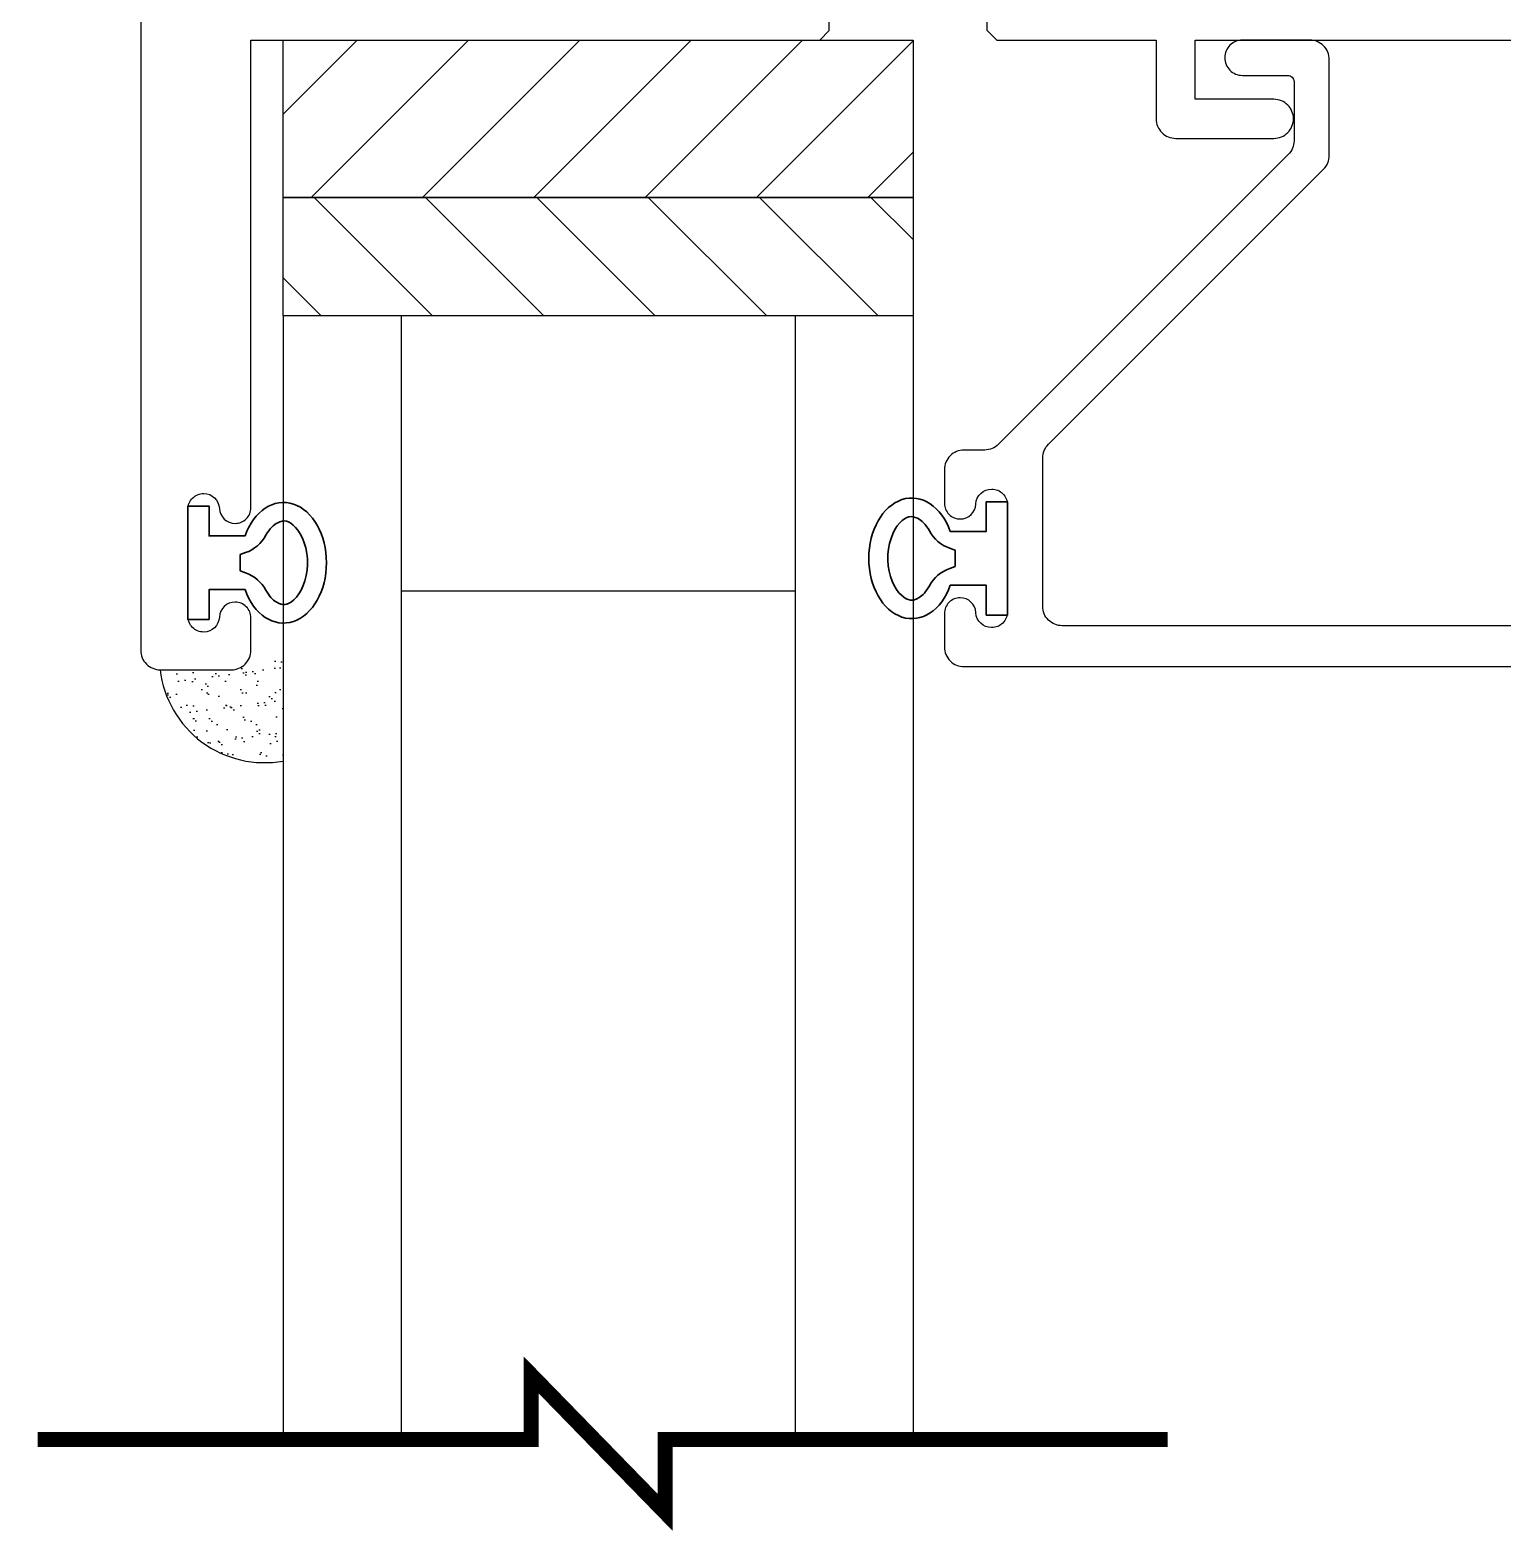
# Model space of a CAD drawing. Extents: x -26 to 91, y -47 to 75.
# Drawn here: x -4.231 to -1.893, y 62.77 to 65.154 of the extents above; entities that cross this region are included whole.
import ezdxf

# ---------------------------------------------------------------- set-up
doc = ezdxf.new("R2010")
doc.units = 0
doc.header["$MEASUREMENT"] = 0
doc.layers.get('0').update_dxf_attribs({"linetype": 'CONTINUOUS'})
for name, color, linetype in [('FRAME', 1, 'CONTINUOUS'), ('GLASS', 7, 'CONTINUOUS'), ('SETTING BLOCKS', 7, 'CONTINUOUS'), ('TEXT', 7, 'CONTINUOUS')]:
    doc.layers.add(name, color=color, linetype=linetype)
doc.layers.add('PROFILE NUMBER', color=150, linetype='CONTINUOUS', lineweight=35)

# ---------------------------------------------------------------- blocks, each defined once
blk = doc.blocks.new('3806 MULLION')
blk.add_line((-1.344, -0.2035), (-1.344, -0.1335))
for points in [[(0, 0), (0, -1.1875, -0.414214), (-0.031, -1.2185), (-0.144, -1.2185, -0.414214), (-0.175, -1.1875), (-0.175, -1.136, -0.414214), (-0.15, -1.111), (-0.15, -1.111, -0.399638), (-0.125, -1.1347, 0.399638), (-0.1001, -1.1585), (-0.1, -1.1585, 0.414214), (-0.075, -1.1335), (-0.075, -0.9635, 0.414214), (-0.1, -0.9385), (-0.1001, -0.9385, 0.399638), (-0.125, -0.9622, -0.399638), (-0.15, -0.986, -0.414214), (-0.175, -0.961), (-0.175, -0.9095), (-0.175, -0.2185), (-1.078, -0.2185), (-1.093, -0.2035), (-1.093, -0.1335)], [(-1.344, -0.2035), (-1.359, -0.2185), (-1.612, -0.2185), (-1.612, -0.3435, -0.414214), (-1.643, -0.3745), (-1.799, -0.3745, -0.414214), (-1.83, -0.3435, -0.414214), (-1.799, -0.3125), (-1.674, -0.3125), (-1.674, -0.2185), (-3.625, -0.2185, -0.414214), (-3.731, -0.1125)]]:
    blk.add_lwpolyline(points, format="xyb")
blk = doc.blocks.new('3801 1 INCH GLASS STOP')
blk.add_lwpolyline([(2.7411, 0.327, -0.414214), (2.7691, 0.299, -0.414214), (2.7411, 0.271), (2.6691, 0.271, 0.414214), (2.6591, 0.261), (2.6591, 0.1671, 0.198912), (2.6682, 0.1452), (3.1282, -0.3149, 0.198912), (3.1502, -0.324), (3.1831, -0.324, -0.414214), (3.2141, -0.355), (3.2141, -0.4085, -0.414214), (3.1891, -0.4335, -0.399638), (3.1642, -0.4097, 0.400364), (3.1391, -0.386, 0.414214), (3.1141, -0.411), (3.1141, -0.581, 0.414214), (3.1391, -0.606), (3.1392, -0.606, 0.399638), (3.1642, -0.5822, -0.399638), (3.1891, -0.5585, -0.414214), (3.2141, -0.5835), (3.2141, -0.637, -0.414214), (3.1831, -0.668), (-0.0009, -0.668, -0.414214), (-0.0109, -0.658), (-0.0109, -0.01, -0.440011), (0, 0), (0.1491, -0.013), (0.1491, 0.04), (0.115, 0.0742, -0.395486), (0.1141, 0.1015), (0.1701, 0.1652, -0.691708), (0.2051, 0.152), (0.2051, -0.0403, -0.440011), (0.1714, -0.0712), (0.05, -0.0606, 0.440011), (0.0391, -0.0706), (0.0391, -0.593, 0.414214), (0.0491, -0.603), (1.5201, -0.603, 0.414214), (1.5511, -0.572), (1.5511, 0.299, -0.414214), (1.5791, 0.327, -0.414214), (1.6071, 0.299), (1.6071, -0.572, 0.414214), (1.6381, -0.603), (3.0271, -0.603, 0.414214), (3.0581, -0.572), (3.0581, -0.3368, 0.198912), (3.049, -0.3149), (2.6122, 0.122, -0.198912), (2.6031, 0.1439), (2.6031, 0.296, -0.414214), (2.6341, 0.327)], format="xyb", close=True)
blk = doc.blocks.new('A$C3BF656AD')
at = {"layer": 'SETTING BLOCKS'}
h = blk.add_hatch(dxfattribs=at)
h.set_pattern_fill('ANSI31', color=256, scale=0.25, angle=90, style=0)
h.set_pattern_definition([(135, (0.820812, -8.054306), (-0.02209709, -0.02209709), [])])
h.paths.add_polyline_path([(0, 0.0625), (0.25, 0.0625), (0.25, 0.1095), (0, 0.1095)])
h = blk.add_hatch(dxfattribs=at)
h.set_pattern_fill('ANSI31', color=256, scale=0.25, style=0)
h.set_pattern_definition([(45, (-2.098375, -8.085556), (-0.02209709, 0.02209709), [])])
h.paths.add_polyline_path([(0, 0), (0.25, 0), (0.25, 0.0625), (0, 0.0625)])
for points in [[(0, 0.0625), (0, 0.1095), (0.25, 0.1095), (0.25, 0.0625)], [(0, 0), (0, 0.0625), (0.25, 0.0625), (0.25, 0)]]:
    blk.add_lwpolyline(points, close=True, dxfattribs=at)
blk = doc.blocks.new('*U100')
at = {"layer": 'PROFILE NUMBER', "color": 5}
for p, q in [((-0.0161, 0.0916), (-0.013, 0.083)), ((-0.013, 0.083), (0.013, 0.083)), ((0.013, 0.083), (0.0161, 0.0915))]:
    blk.add_line(p, q, dxfattribs=at)
blk.add_lwpolyline([(-0.0427, 0.0907), (-0.0427, 0.0335), (-0.09, 0.0335), (-0.09, 0), (0.09, 0), (0.09, 0.0335), (0.0427, 0.0335), (0.0427, 0.0907)], dxfattribs=at)
for centre, start, end in [((-0.0725, 0.0712), 19.8289, 61.175), ((0.0725, 0.0712), 118.7633, 160.1945)]:
    blk.add_arc(centre, 0.06, start, end, dxfattribs=at)
blk.add_ellipse((0, 0.1517), major_axis=(-0.0958, 0), ratio=0.712114, start_param=2.033109, end_param=7.391692, dxfattribs=at)
blk.add_open_spline([(0.0437, 0.1238), (0.0526, 0.1287), (0.0589, 0.1347), (0.0685, 0.1503), (0.0681, 0.1574), (0.0493, 0.1788), (0.027, 0.1893), (-0.0212, 0.1906), (-0.0451, 0.1815), (-0.0674, 0.16), (-0.0684, 0.1523), (-0.0607, 0.1366), (-0.0538, 0.1294), (-0.0436, 0.1238)], degree=3, knots=[2.2211, 2.2211, 2.2211, 2.2211, 2.727733, 2.727733, 3.7005, 3.7005, 4.673268, 4.673268, 5.646035, 5.646035, 6.618803, 6.618803, 7.203997, 7.203997, 7.203997, 7.203997], dxfattribs=at)

msp = doc.modelspace()

# ---------------------------------------------------------------- hatches: boundary and pattern name
at = {"layer": 'TEXT'}
h = msp.add_hatch(dxfattribs=at)
h.set_pattern_fill('AR-SAND', color=256, scale=0.02, style=0)
h.set_pattern_definition([(37.5, (-10.839423, 49.962515), (-0.00125987, 0.038536475), [0, -0.0304, 0, -0.034, 0, -0.0325]), (7.5, (-10.839423, 49.962515), (0.03539553, 0.05644292), [0, -0.0164, 0, -0.0274, 0, -0.0105]), (327.5, (-10.864023, 49.962515), (0.06228284, 0.00011318), [0, -0.01, 0, -0.036, 0, -0.047]), (317.5, (-10.864023, 49.962515), (0.06012253, 0.01755351), [0, -0.005, 0, -0.0236, 0, -0.027])])
h.paths.add_polyline_path([(-3.8296, 64.1647, -0.414214), (-3.8396, 64.1547), (-3.8671, 64.1547, -0.414214), (-3.8771, 64.1647), (-3.8808, 64.1689, -0.414214), (-3.9118, 64.1379), (-4.0248, 64.1379, 0.433026), (-3.8296, 63.9931)])

# ---------------------------------------------------------------- linework, layer by layer
at = {"layer": 'GLASS'}
for p, q in [((-3.8296, 64.6999), (-3.8296, 62.9156)), ((-2.8296, 64.6999), (-3.8296, 64.6999)), ((-3.6421, 64.6999), (-3.6421, 62.9156)), ((-3.0171, 64.6999), (-3.0171, 62.9156)), ((-2.8296, 64.6999), (-2.8296, 62.9156)), ((-3.0171, 64.2629), (-3.6421, 64.2629))]:
    msp.add_line(p, q, dxfattribs=at)
at = {"layer": 'GLASS', "const_width": 0.024}
msp.add_lwpolyline([(-2.4253, 62.9156), (-3.2233, 62.9156), (-3.2233, 62.7999), (-3.4358, 63.0181), (-3.4358, 62.9156), (-4.2195, 62.9156)], dxfattribs=at)
at = {"layer": 'TEXT'}
msp.add_arc((-3.8593, 64.1571), 0.1667, 186.6133, 280.2687, dxfattribs=at)

# ---------------------------------------------------------------- block references
at = {"layer": 'FRAME', "xscale": -1}
for name, p in [('3806 MULLION', (-4.0558, 65.3564)), ('3801 1 INCH GLASS STOP', (0.4342, 64.8109))]:
    msp.add_blockref(name, p, dxfattribs=at)
at = {"layer": 'TEXT', "xscale": 4, "yscale": 4, "zscale": 4, "rotation": 180}
msp.add_blockref('A$C3BF656AD', (-2.8296, 65.1379), dxfattribs=at)
at = {"layer": 'TEXT', "rotation": 270}
msp.add_blockref('*U100', (-3.9808, 64.3079), dxfattribs=at)
at = {"layer": 'TEXT', "xscale": -1, "rotation": 90}
msp.add_blockref('*U100', (-2.68, 64.3149), dxfattribs=at)

doc.saveas('drawing.dxf')
